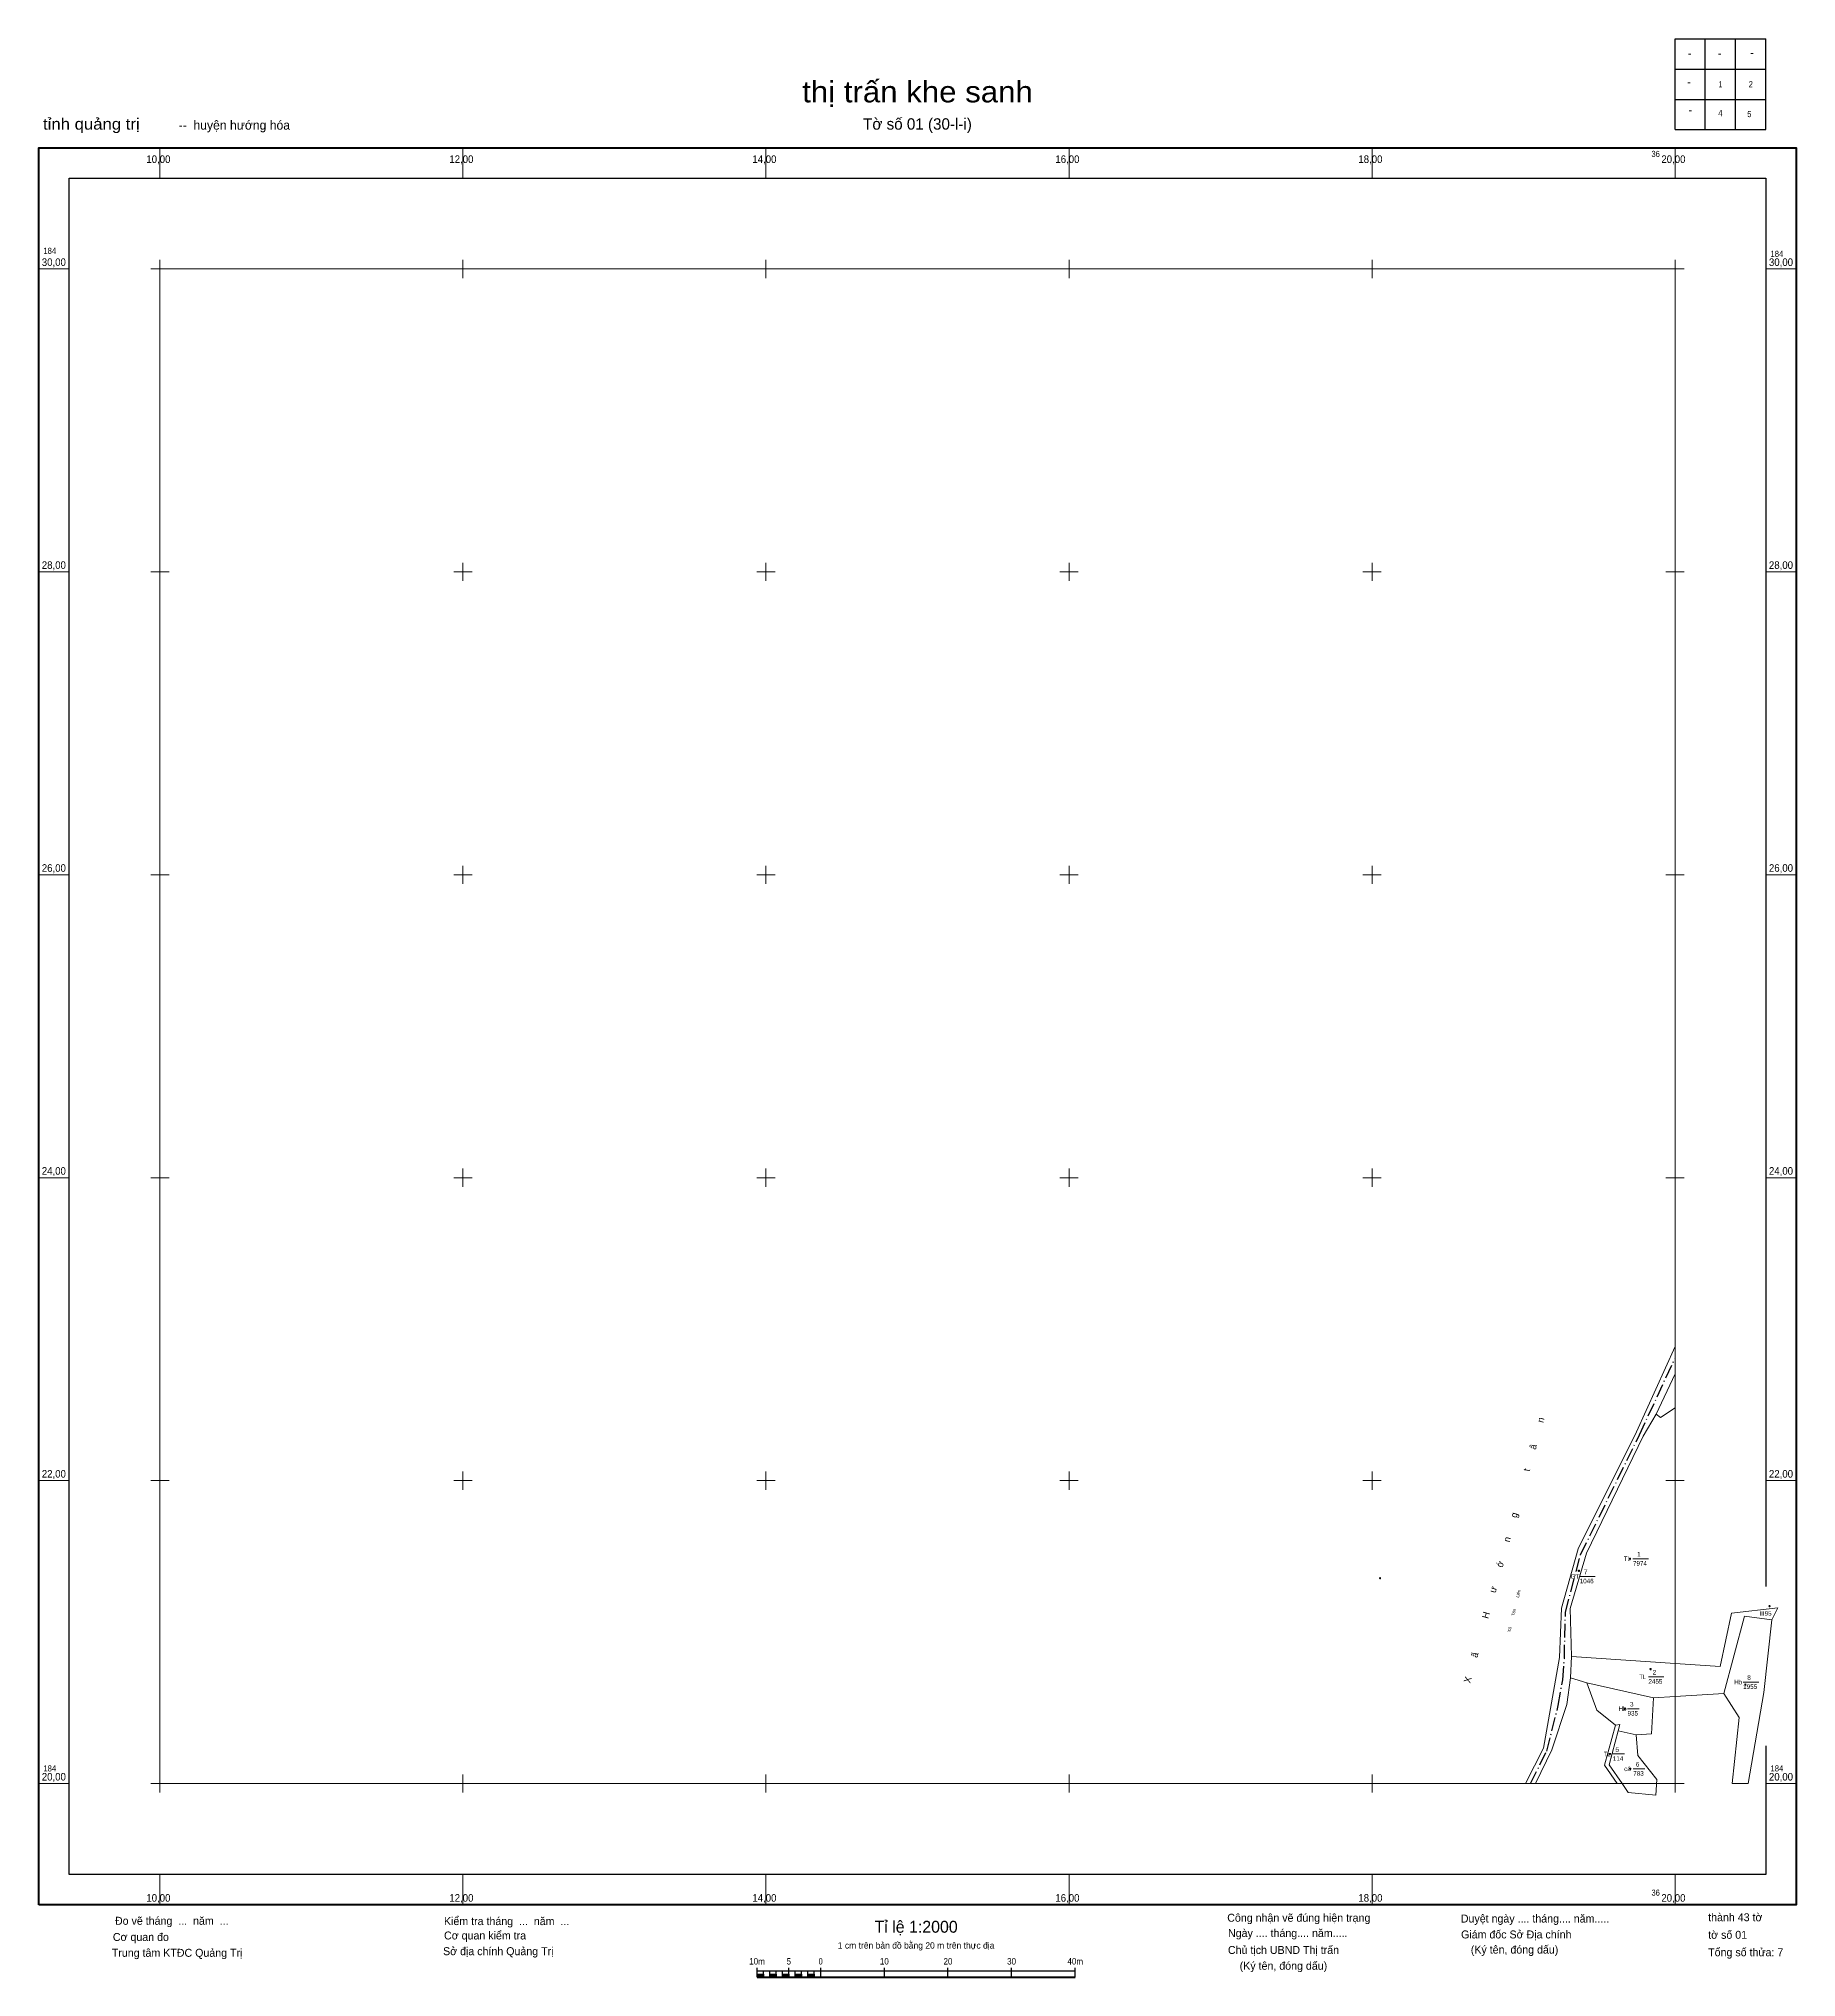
# Model space of a CAD drawing. Header units: metres. Extents: x 360920 to 362080, y 1841872 to 1843152.
import ezdxf
from ezdxf.enums import TextEntityAlignment as Align

# ---------------------------------------------------------------- set-up
doc = ezdxf.new("R2010")
doc.units = ezdxf.units.M
doc.header["$LTSCALE"] = 1.8
doc.linetypes.add('DOT_DASHED', pattern=[7.7, 5, -1.2, 0.3, -1.2])
for name, color, linetype, lineweight in [('10', 7, 'Continuous', 13), ('11', 7, 'Continuous', 25), ('13', 7, 'Continuous', 13), ('34', 7, 'Continuous', 13), ('62', 7, 'Continuous', 13), ('63', 7, 'Continuous', 13)]:
    doc.layers.add(name, color=color, linetype=linetype, lineweight=lineweight)
doc.layers.add('12', color=7, linetype='Continuous')

msp = doc.modelspace()

# ---------------------------------------------------------------- hatches: boundary and pattern name
at = {"layer": '10'}
for points in [[(361805.383, 1842135.567, 1), (361805.233, 1842135.567, 1)], [(362062.467, 1842117.196, 1), (362062.317, 1842117.196, 1)]]:
    msp.add_hatch(color=256, dxfattribs=at).paths.add_polyline_path(points)
at = {"layer": '11'}
for points in [[(361970.335, 1842148.43, 1), (361970.185, 1842148.43, 1)], [(361936.565, 1842140.39, 1), (361936.415, 1842140.39, 1)], [(361983.945, 1842075.55, 1), (361983.795, 1842075.55, 1)], [(362046.505, 1842065.3, 1), (362046.355, 1842065.3, 1)], [(361966.745, 1842049.4, 1), (361966.595, 1842049.4, 1)], [(361957.055, 1842019.52, 1), (361956.905, 1842019.52, 1)], [(361970.515, 1842009.72, 1), (361970.365, 1842009.72, 1)]]:
    msp.add_hatch(color=256, dxfattribs=at).paths.add_polyline_path(points)
at = {"layer": '63'}
for points in [[(361394.1, 1841872.13), (361394.1, 1841874.23), (361398.3, 1841874.23), (361398.3, 1841872.13)], [(361402.5, 1841872.13), (361402.5, 1841874.23), (361406.7, 1841874.23), (361406.7, 1841872.13)], [(361410.9, 1841872.13), (361410.9, 1841874.23), (361415.1, 1841874.23), (361415.1, 1841872.13)], [(361419.3, 1841872.13), (361419.3, 1841874.23), (361423.5, 1841874.23), (361423.5, 1841872.13)], [(361427.7, 1841872.13), (361427.7, 1841874.23), (361431.9, 1841874.23), (361431.9, 1841872.13)]]:
    msp.add_hatch(color=256, dxfattribs=at).paths.add_polyline_path(points)

# ---------------------------------------------------------------- linework, layer by layer
at = {"layer": '10'}
for p, q in [((361805, 1842135.57), (361804.68, 1842135.57)), ((361805.31, 1842136.19), (361805.31, 1842135.88)), ((361805.31, 1842135.25), (361805.31, 1842134.94)), ((361805.93, 1842135.57), (361805.62, 1842135.57)), ((362062.08, 1842117.2), (362061.77, 1842117.2)), ((362062.39, 1842117.82), (362062.39, 1842117.51)), ((362063.02, 1842117.2), (362062.7, 1842117.2)), ((362062.39, 1842116.88), (362062.39, 1842116.57))]:
    msp.add_line(p, q, dxfattribs=at)
for centre, radius in [((361805.308, 1842135.567), 0.312), ((361805.308, 1842135.567), 0.075), ((362062.392, 1842117.196), 0.312), ((362062.392, 1842117.196), 0.075)]:
    msp.add_circle(centre, radius, dxfattribs=at)
at = {"layer": '11'}
for p, q in [((361969.95, 1842148.43), (361969.64, 1842148.43)), ((361970.26, 1842149.06), (361970.26, 1842148.74)), ((361970.26, 1842148.12), (361970.26, 1842147.8)), ((361970.88, 1842148.43), (361970.57, 1842148.43)), ((361936.18, 1842140.39), (361935.86, 1842140.39)), ((361936.49, 1842141.02), (361936.49, 1842140.7)), ((361936.49, 1842140.08), (361936.49, 1842139.76)), ((361937.12, 1842140.39), (361936.8, 1842140.39)), ((361983.56, 1842075.55), (361983.24, 1842075.55)), ((361983.87, 1842076.18), (361983.87, 1842075.86)), ((361983.87, 1842075.24), (361983.87, 1842074.92)), ((361984.5, 1842075.55), (361984.18, 1842075.55)), ((362046.43, 1842065.92), (362046.43, 1842065.61)), ((362046.12, 1842065.3), (362045.8, 1842065.3)), ((362046.43, 1842064.99), (362046.43, 1842064.68)), ((362047.06, 1842065.3), (362046.74, 1842065.3)), ((361966.36, 1842049.4), (361966.04, 1842049.4)), ((361966.67, 1842050.02), (361966.67, 1842049.71)), ((361966.67, 1842049.09), (361966.67, 1842048.78)), ((361967.3, 1842049.4), (361966.98, 1842049.4)), ((361956.67, 1842019.52), (361956.36, 1842019.52)), ((361956.98, 1842020.14), (361956.98, 1842019.83)), ((361956.98, 1842019.21), (361956.98, 1842018.9)), ((361957.6, 1842019.52), (361957.29, 1842019.52)), ((361970.13, 1842009.72), (361969.82, 1842009.72)), ((361970.44, 1842010.34), (361970.44, 1842010.03)), ((361970.44, 1842009.41), (361970.44, 1842009.1)), ((361971.06, 1842009.72), (361970.75, 1842009.72))]:
    msp.add_line(p, q, dxfattribs=at)
for points in [[(361970.26, 1842148.74), (361969.95, 1842148.43), (361970.26, 1842148.12), (361970.57, 1842148.43)], [(361936.49, 1842140.7), (361936.18, 1842140.39), (361936.49, 1842140.08), (361936.8, 1842140.39)], [(361983.87, 1842075.86), (361983.56, 1842075.55), (361983.87, 1842075.24), (361984.18, 1842075.55)], [(362046.43, 1842065.61), (362046.12, 1842065.3), (362046.43, 1842064.99), (362046.74, 1842065.3)], [(361966.67, 1842049.71), (361966.36, 1842049.4), (361966.67, 1842049.09), (361966.98, 1842049.4)], [(361956.98, 1842019.83), (361956.67, 1842019.52), (361956.98, 1842019.21), (361957.29, 1842019.52)], [(361970.44, 1842010.03), (361970.13, 1842009.72), (361970.44, 1842009.41), (361970.75, 1842009.72)]]:
    msp.add_lwpolyline(points, close=True, dxfattribs=at)
for centre in [(361970.26, 1842148.43), (361936.49, 1842140.39), (361983.87, 1842075.55), (362046.43, 1842065.3), (361966.67, 1842049.4), (361956.98, 1842019.52), (361970.44, 1842009.72)]:
    msp.add_circle(centre, 0.075, dxfattribs=at)
at = {"layer": '13'}
for p, q in [((361972.26, 1842148.43), (361982.46, 1842148.43)), ((361937.09, 1842136.72), (361947.29, 1842136.72)), ((361982.47, 1842070.46), (361992.67, 1842070.46)), ((362045.02, 1842067), (362055.22, 1842067)), ((361968.67, 1842049.4), (361976.32, 1842049.4)), ((361958.98, 1842019.52), (361966.63, 1842019.52)), ((361972.44, 1842009.72), (361980.09, 1842009.72))]:
    msp.add_line(p, q, dxfattribs=at)
at = {"layer": '34'}
for p, q in [((361931.69, 1842084), (361931.06, 1842069.9)), ((362000, 1842079.38), (361931.69, 1842084)), ((361941.87, 1842066.53), (361931.06, 1842069.9)), ((361974.32, 1842032.28), (361962.39, 1842034.74))]:
    msp.add_line(p, q, dxfattribs=at)
for points in [[(362000, 1842288.58), (361974.64, 1842232.3), (361936.06, 1842155.08), (361925.15, 1842115.87), (361923.79, 1842083.18), (361913.23, 1842023.47), (361901.23, 1842000)], [(361987.58, 1842243.86), (362000, 1842270.55), (362000, 1842280.8)], [(361987.58, 1842243.86), (361990.43, 1842241.75), (362000, 1842248.17), (362000, 1842079.38)], [(361931.69, 1842084), (361930.71, 1842115.56), (361941.66, 1842152.21), (361979.07, 1842229.31), (361987.58, 1842243.86)], [(362000, 1842079.38), (362029.79, 1842077.36), (362037.23, 1842112.4), (362067.85, 1842116.12), (362063.9, 1842108.13)], [(362063.9, 1842108.13), (362045.77, 1842110.51), (362032.12, 1842059.37)], [(362032.12, 1842059.37), (362042.42, 1842043.55), (362037.8, 1842000), (362048.27, 1842000), (362058.6, 1842060.22), (362063.9, 1842108.13)], [(361931.06, 1842069.9), (361928.49, 1842052.26), (361918.65, 1842022.36), (361907.98, 1842000), (361904.53, 1842000)], [(361960.79, 1842038.47), (361948.38, 1842048.46), (361941.87, 1842066.53), (361985.72, 1842056.62)], [(361985.72, 1842056.62), (361984.37, 1842032.88), (361974.32, 1842032.28)], [(361985.72, 1842056.62), (362000, 1842057.47), (362032.12, 1842059.37)], [(361960.79, 1842038.47), (361953.45, 1842012.08), (361961.87, 1842000), (361965.04, 1842000)], [(361965.04, 1842000), (361956.59, 1842012.4), (361962.39, 1842034.74)], [(361962.39, 1842034.74), (361963.51, 1842039.05), (361960.79, 1842038.47)], [(361974.32, 1842032.28), (361975.41, 1842018.59), (361988.03, 1842002.78), (361987.35, 1841992.41), (361969.02, 1841994.17), (361965.04, 1842000)]]:
    msp.add_lwpolyline(points, dxfattribs=at)
at = {"layer": '34', "linetype": 'DOT_DASHED', "lineweight": 25}
msp.add_lwpolyline([(361904.53, 1842000), (361915.33, 1842021.45), (361922.95, 1842051.58), (361925.86, 1842068.46), (361926.95, 1842082.62), (361927.67, 1842113.12), (361937.65, 1842151.02), (361976.51, 1842230.27), (362000, 1842280.8)], dxfattribs=at)
at = {"layer": '62'}
for p, q in [((361000, 1842000), (361000, 1843000)), ((361000, 1843000), (362000, 1843000)), ((362000, 1842280.8), (362000, 1843000)), ((362000, 1842000), (362000, 1842280.8))]:
    msp.add_line(p, q, dxfattribs=at)
msp.add_lwpolyline([(361000, 1842000), (361904.53, 1842000), (362000, 1842000)], dxfattribs=at)
at = {"layer": '63', "lineweight": 25}
for p, q in [((362000, 1843152), (362060, 1843152)), ((362000, 1843092), (362000, 1843152)), ((362020, 1843092), (362020, 1843152)), ((362040, 1843092), (362040, 1843152)), ((362000, 1843132), (362060, 1843132)), ((362000, 1843112), (362060, 1843112)), ((361394.1, 1841872.13), (361394.1, 1841878.43)), ((361394.1, 1841876.33), (361604.12, 1841876.33)), ((361394.1, 1841872.13), (361394.1, 1841876.33)), ((361398.3, 1841872.13), (361398.3, 1841876.33)), ((361402.5, 1841872.13), (361402.5, 1841876.33)), ((361406.7, 1841872.13), (361406.7, 1841876.33)), ((361410.9, 1841872.13), (361410.9, 1841876.33)), ((361415.1, 1841872.13), (361415.1, 1841878.43)), ((361415.1, 1841872.13), (361415.1, 1841876.33)), ((361419.3, 1841872.13), (361419.3, 1841876.33)), ((361423.5, 1841872.13), (361423.5, 1841876.33)), ((361427.7, 1841872.13), (361427.7, 1841876.33)), ((361431.9, 1841872.13), (361431.9, 1841876.33)), ((361436.1, 1841872.13), (361436.1, 1841878.43)), ((361478.11, 1841872.13), (361478.11, 1841878.43)), ((361520.11, 1841872.13), (361520.11, 1841878.43)), ((361562.11, 1841872.13), (361562.11, 1841878.43)), ((361604.12, 1841872.13), (361604.12, 1841878.43))]:
    msp.add_line(p, q, dxfattribs=at)
at = {"layer": '63'}
for p, q in [((362008.95, 1843141.93), (362010.45, 1843141.93)), ((362028.69, 1843141.93), (362030.19, 1843141.93)), ((362050.07, 1843142.34), (362051.57, 1843142.34)), ((362008.54, 1843122.84), (362010.04, 1843122.84)), ((362009.36, 1843104.36), (362010.86, 1843104.36)), ((361000, 1843060), (361000, 1843080)), ((361200, 1843060), (361200, 1843080)), ((361400, 1843060), (361400, 1843080)), ((361600, 1843060), (361600, 1843080)), ((361800, 1843060), (361800, 1843080)), ((362000, 1843060), (362000, 1843080)), ((361000, 1842994), (361000, 1843006)), ((361200, 1842994), (361200, 1843006)), ((361400, 1842994), (361400, 1843006)), ((361600, 1842994), (361600, 1843006)), ((361800, 1842994), (361800, 1843006)), ((362000, 1842994), (362000, 1843006)), ((360920, 1843000), (360940, 1843000)), ((360994, 1843000), (361006, 1843000)), ((361194, 1843000), (361206, 1843000)), ((361394, 1843000), (361406, 1843000)), ((361594, 1843000), (361606, 1843000)), ((361794, 1843000), (361806, 1843000)), ((361994, 1843000), (362006, 1843000)), ((362060, 1843000), (362080, 1843000)), ((360920, 1842800), (360940, 1842800)), ((360994, 1842800), (361006, 1842800)), ((361000, 1842794), (361000, 1842806)), ((361194, 1842800), (361206, 1842800)), ((361200, 1842794), (361200, 1842806)), ((361394, 1842800), (361406, 1842800)), ((361400, 1842794), (361400, 1842806)), ((361594, 1842800), (361606, 1842800)), ((361600, 1842794), (361600, 1842806)), ((361794, 1842800), (361806, 1842800)), ((361800, 1842794), (361800, 1842806)), ((361994, 1842800), (362006, 1842800)), ((362000, 1842794), (362000, 1842806)), ((362060, 1842800), (362080, 1842800)), ((361000, 1842594), (361000, 1842606)), ((361200, 1842594), (361200, 1842606)), ((361400, 1842594), (361400, 1842606)), ((361600, 1842594), (361600, 1842606)), ((361800, 1842594), (361800, 1842606)), ((362000, 1842594), (362000, 1842606)), ((360920, 1842600), (360940, 1842600)), ((360994, 1842600), (361006, 1842600)), ((361194, 1842600), (361206, 1842600)), ((361394, 1842600), (361406, 1842600)), ((361594, 1842600), (361606, 1842600)), ((361794, 1842600), (361806, 1842600)), ((361994, 1842600), (362006, 1842600)), ((362060, 1842600), (362080, 1842600)), ((360920, 1842400), (360940, 1842400)), ((360994, 1842400), (361006, 1842400)), ((361000, 1842394), (361000, 1842406)), ((361194, 1842400), (361206, 1842400)), ((361200, 1842394), (361200, 1842406)), ((361394, 1842400), (361406, 1842400)), ((361400, 1842394), (361400, 1842406)), ((361594, 1842400), (361606, 1842400)), ((361600, 1842394), (361600, 1842406)), ((361794, 1842400), (361806, 1842400)), ((361800, 1842394), (361800, 1842406)), ((361994, 1842400), (362006, 1842400)), ((362000, 1842394), (362000, 1842406)), ((362060, 1842400), (362080, 1842400)), ((360920, 1842200), (360940, 1842200)), ((360994, 1842200), (361006, 1842200)), ((361000, 1842194), (361000, 1842206)), ((361194, 1842200), (361206, 1842200)), ((361200, 1842194), (361200, 1842206)), ((361394, 1842200), (361406, 1842200)), ((361400, 1842194), (361400, 1842206)), ((361594, 1842200), (361606, 1842200)), ((361600, 1842194), (361600, 1842206)), ((361794, 1842200), (361806, 1842200)), ((361800, 1842194), (361800, 1842206)), ((361994, 1842200), (362006, 1842200)), ((362000, 1842194), (362000, 1842206)), ((362060, 1842200), (362080, 1842200)), ((361000, 1841994), (361000, 1842006)), ((361200, 1841994), (361200, 1842006)), ((361400, 1841994), (361400, 1842006)), ((361600, 1841994), (361600, 1842006)), ((361800, 1841994), (361800, 1842006)), ((362000, 1841994), (362000, 1842006)), ((360920, 1842000), (360940, 1842000)), ((360994, 1842000), (361006, 1842000)), ((361194, 1842000), (361206, 1842000)), ((361394, 1842000), (361406, 1842000)), ((361594, 1842000), (361606, 1842000)), ((361794, 1842000), (361806, 1842000)), ((361994, 1842000), (362006, 1842000)), ((362060, 1842000), (362080, 1842000)), ((361000, 1841920), (361000, 1841940)), ((361200, 1841920), (361200, 1841940)), ((361400, 1841920), (361400, 1841940)), ((361600, 1841920), (361600, 1841940)), ((361800, 1841920), (361800, 1841940)), ((362000, 1841920), (362000, 1841940))]:
    msp.add_line(p, q, dxfattribs=at)
at = {"layer": '63', "lineweight": 40}
msp.add_line((361394.1, 1841872.13), (361604.12, 1841872.13), dxfattribs=at)
at = {"layer": '63', "lineweight": 25}
for points in [[(362000, 1843092), (362060, 1843092), (362060, 1843152)], [(362060, 1842024.84), (362060, 1841940), (360940, 1841940), (360940, 1843060), (362060, 1843060), (362060, 1842130.18)]]:
    msp.add_lwpolyline(points, dxfattribs=at)
at = {"layer": '63', "lineweight": 40}
msp.add_lwpolyline([(360920, 1841920), (360920, 1843080), (362080, 1843080), (362080, 1841920)], close=True, dxfattribs=at)
at = {"layer": '63', "lineweight": 25}
for points in [[(361394.1, 1841872.13), (361394.1, 1841874.23), (361398.3, 1841874.23), (361398.3, 1841872.13)], [(361402.5, 1841872.13), (361402.5, 1841874.23), (361406.7, 1841874.23), (361406.7, 1841872.13)], [(361410.9, 1841872.13), (361410.9, 1841874.23), (361415.1, 1841874.23), (361415.1, 1841872.13)], [(361419.3, 1841872.13), (361419.3, 1841874.23), (361423.5, 1841874.23), (361423.5, 1841872.13)], [(361427.7, 1841872.13), (361427.7, 1841874.23), (361431.9, 1841874.23), (361431.9, 1841872.13)]]:
    msp.add_lwpolyline(points, close=True, dxfattribs=at)

# ---------------------------------------------------------------- texts
at = {"layer": '10'}
msp.add_text('Xã          Tân          Liên', height=2, rotation=76.104, dxfattribs=at).set_placement((361894.718, 1842113.73), align=Align.CENTER)
at = {"layer": '12', "width": 0.95}
msp.add_text('III95 ', height=3, dxfattribs=at).set_placement((362060.32, 1842110.8), align=Align.CENTER)
at = {"layer": '13'}
for s, width, p in [('TL', 0.75, (361966.26, 1842146.93)), ('1', 0.85, (361974.96, 1842149.93)), ('7', 1.1, (361939.79, 1842138.22)), ('TL', 0.75, (361976.47, 1842068.96)), ('2', 1.1, (361985.17, 1842071.96)), ('Hb', 1.05, (362039.02, 1842065.5)), ('Hb', 1.05, (361962.67, 1842047.9)), ('TL', 0.75, (361952.98, 1842018.02)), ('5', 1.1, (361960.63, 1842021.02))]:
    msp.add_text(s, height=3, dxfattribs=dict(at, width=width)).set_placement(p)
for s, p in [('7974', (361972.26, 1842143.93)), ('GT', (361931.09, 1842135.22)), ('1046', (361937.09, 1842132.22)), ('2455', (361982.47, 1842065.96)), ('8', (362047.72, 1842068.5)), ('3', (361970.32, 1842050.9)), ('1955', (362045.02, 1842062.5)), ('935', (361968.67, 1842044.9)), ('114', (361958.98, 1842015.02)), ('cá', (361966.44, 1842008.22)), ('783', (361972.44, 1842005.22)), ('6', (361974.09, 1842011.22))]:
    msp.add_text(s, height=3, dxfattribs=at).set_placement(p)
at = {"layer": '34'}
msp.add_text('X        ã              H        ư        ớ        n        g                 t        â         n', height=4.5, rotation=74.314, dxfattribs=at).set_placement((361889.358, 1842153.567), align=Align.CENTER)
at = {"layer": '63'}
for s, height, width, p in [('thị trấn khe sanh', 14, 1.1, (361500.005, 1843110)), ('1', 4, 0.65, (362030, 1843120)), ('2', 4, 0.85, (362050.005, 1843120)), ('4', 4, 0.9, (362029.935, 1843100.89)), ('5', 4, 0.9, (362049.08, 1843100.27)), ('10m', 4.2, 0.95, (361394.085, 1841880.53)), ('5', 4.2, 0.9, (361415.08, 1841880.53)), ('0', 4.2, 0.9, (361436.08, 1841880.53)), ('10', 4.2, 0.95, (361478.11, 1841880.53)), ('20', 4.2, 0.95, (361520.11, 1841880.53)), ('30', 4.2, 0.95, (361562.11, 1841880.53)), ('40m', 4.2, 0.95, (361604.105, 1841880.53))]:
    msp.add_text(s, height=height, dxfattribs=dict(at, width=width)).set_placement(p, align=Align.CENTER)
for s, height, width, p in [('tỉnh quảng trị', 7.5, 1.1, (360922.81, 1843092)), ('10,00', 5, 0.95, (360991, 1843070)), ('12,00', 5, 0.95, (361191, 1843070)), ('14,00', 5, 0.95, (361391, 1843070)), ('16,00', 5, 0.95, (361591, 1843070)), ('18,00', 5, 0.95, (361791, 1843070)), ('20,00', 5, 0.95, (361991, 1843070)), ('184', 4, 0.95, (360923, 1843010)), ('30,00', 5, 0.95, (360922, 1843002)), ('30,00', 5, 0.95, (362062, 1843002)), ('184', 4, 0.95, (362063, 1843008)), ('28,00', 5, 0.95, (360922, 1842802)), ('28,00', 5, 0.95, (362062, 1842802)), ('26,00', 5, 0.95, (360922, 1842602)), ('26,00', 5, 0.95, (362062, 1842602)), ('24,00', 5, 0.95, (360922, 1842402)), ('24,00', 5, 0.95, (362062, 1842402)), ('22,00', 5, 0.95, (360922, 1842202)), ('22,00', 5, 0.95, (362062, 1842202)), ('20,00', 5, 0.95, (360922, 1842002)), ('184', 4, 0.95, (360923, 1842008)), ('20,00', 5, 0.95, (362062, 1842002)), ('184', 4, 0.95, (362063, 1842008)), ('10,00', 5, 0.95, (360991, 1841922)), ('12,00', 5, 0.95, (361191, 1841922)), ('14,00', 5, 0.95, (361391, 1841922)), ('16,00', 5, 0.95, (361591, 1841922)), ('18,00', 5, 0.95, (361791, 1841922)), ('20,00', 5, 0.95, (361991, 1841922))]:
    msp.add_text(s, height=height, dxfattribs=dict(at, width=width)).set_placement(p)
for s, height, p in [('   --  huyện hướng hóa', 6, (361005.62, 1843092)), ('Đo vẽ tháng  ...  năm  ...', 5.25, (360970.31, 1841906.77)), ('Kiểm tra tháng  ...  năm  ...', 5.25, (361187.44, 1841906.55)), ('Công nhận vẽ đúng hiện trạng', 5.25, (361704.45, 1841908.77)), ('Duyệt ngày .... tháng.... năm.....', 5.25, (361858.63, 1841908.25)), ('thành 43 tờ', 5.25, (362021.89, 1841909.09)), ('Cơ quan đo', 5.25, (360968.89, 1841896.07)), ('Cơ quan kiểm tra', 5.25, (361187.49, 1841897.07)), ('Ngày .... tháng.... năm.....', 5.25, (361704.96, 1841898.67)), ('Giám đốc Sở Địa chính', 5.25, (361858.79, 1841897.75)), ('tờ số 01', 5.25, (362021.89, 1841897.51)), ('Trung tâm KTĐC Quảng Trị', 5.25, (360968.21, 1841885.63)), ('Sở địa chính Quảng Trị', 5.25, (361186.85, 1841886.69)), ('Chủ tịch UBND Thị trấn', 5.25, (361704.91, 1841887.51)), ('(Ký tên, đóng dấu) ', 5.25, (361865.21, 1841887.75)), ('Tổng số thửa: 7', 5.25, (362021.89, 1841885.99)), ('(Ký tên, đóng dấu) ', 5.25, (361712.67, 1841877.07))]:
    msp.add_text(s, height=height, dxfattribs=at).set_placement(p)
for s, height, p in [('Tờ số 01 (30-l-i)', 7.5, (361500, 1843092)), ('Tỉ lệ 1:2000', 7.855, (361499.085, 1841901.53)), ('1 cm trên bản đồ bằng 20 m trên thực địa', 4.2, (361499.08, 1841891.03))]:
    msp.add_text(s, height=height, dxfattribs=at).set_placement(p, align=Align.CENTER)
at = {"layer": '63', "width": 0.9}
for p in [(361990, 1843074), (361990, 1841926)]:
    msp.add_text('36', height=4, dxfattribs=at).set_placement(p, align=Align.RIGHT)

doc.saveas('drawing.dxf')
